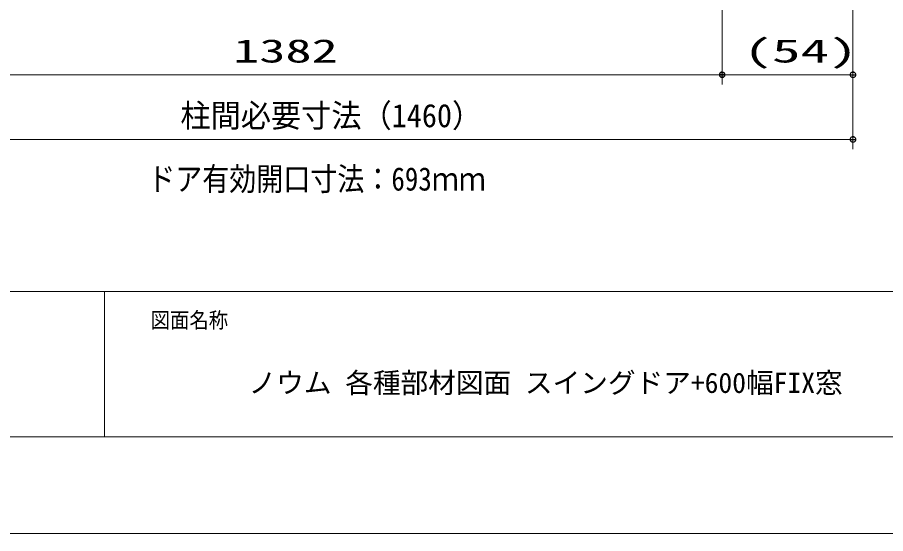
# Model space of a CAD drawing. Units: millimetres on the paper. Extents: x -305 to 305, y -152 to 152.
# Drawn here: x -210 to -120.4, y -148.5 to -95.2 of the extents above; entities that cross this region are included whole.
import ezdxf
from ezdxf.enums import TextEntityAlignment as Align

# ---------------------------------------------------------------- set-up
doc = ezdxf.new("R2010")
doc.units = ezdxf.units.MM
for name, color, linetype, lineweight in [('0-2_0', 7, 'Continuous', 9), ('0-3_S3', 7, 'Continuous', 9), ('0-5_1図面枠', 7, 'Continuous', 9), ('0-6_図面枠', 3, 'Continuous', 9), ('0-7_DEFPOINTS', 7, 'Continuous', 9)]:
    doc.layers.add(name, color=color, linetype=linetype, lineweight=lineweight)
doc.styles.add('ＭＳ ゴシック', font='')
doc.styles.get('ＭＳ ゴシック').set_extended_font_data('MS Gothic')

# ---------------------------------------------------------------- blocks, each defined once
blk = doc.blocks.new('_DOTSMALL')
at = {"layer": '0-2_0'}
for p, q in [((0.0746, 0.1), (-0.0746, 0.1)), ((0.1223, -0.0248), (-0.1223, -0.0248))]:
    blk.add_line(p, q, dxfattribs=at)
for points in [[(0.125, 0), (0.124, 0.0157), (0.1211, 0.0311), (0.1162, 0.046), (0.1095, 0.0602), (0.1011, 0.0735), (0.0911, 0.0856), (0.0797, 0.0963), (0.067, 0.1055), (0.0532, 0.1131), (0.0386, 0.1189), (0.0234, 0.1228), (0.0078, 0.1248), (-0.0078, 0.1248), (-0.0234, 0.1228), (-0.0386, 0.1189), (-0.0532, 0.1131), (-0.067, 0.1055), (-0.0797, 0.0963), (-0.0911, 0.0856), (-0.1011, 0.0735), (-0.1095, 0.0602), (-0.1162, 0.046), (-0.1211, 0.0311), (-0.124, 0.0157), (-0.125, 0), (0, 0)], [(-0.125, 0), (-0.124, -0.0157), (-0.1211, -0.0311), (-0.1162, -0.046), (-0.1095, -0.0602), (-0.1011, -0.0735), (-0.0911, -0.0856), (-0.0797, -0.0963), (-0.067, -0.1055), (-0.0532, -0.1131), (-0.0386, -0.1189), (-0.0234, -0.1228), (-0.0078, -0.1248), (0.0078, -0.1248), (0.0234, -0.1228), (0.0386, -0.1189), (0.0532, -0.1131), (0.067, -0.1055), (0.0797, -0.0963), (0.0911, -0.0856), (0.1011, -0.0735), (0.1095, -0.0602), (0.1162, -0.046), (0.1211, -0.0311), (0.124, -0.0157), (0.125, 0), (0, 0)]]:
    blk.add_lwpolyline(points, close=True, dxfattribs=at)

msp = doc.modelspace()

# ---------------------------------------------------------------- linework, layer by layer
at = {"layer": '0-2_0'}
msp.add_line((-201.017, -123.498), (-201.017, -138.498), dxfattribs=at)
msp.add_line((-201.017, -123.498), (-201.017, -138.498), dxfattribs=at)
at = {"layer": '0-3_S3'}
for p, q in [((-123.788, -78.481), (-123.788, -108.811)), ((-123.788, -78.481), (-123.788, -102.135)), ((-137.288, -81.85), (-137.288, -102.135)), ((-137.288, -101.135), (-228.965, -101.135)), ((-123.788, -101.135), (-137.288, -101.135)), ((-123.788, -107.811), (-234.965, -107.811))]:
    msp.add_line(p, q, dxfattribs=at)
at = {"layer": '0-6_図面枠'}
msp.add_line((-291.017, -123.498), (108.983, -123.498), dxfattribs=at)
msp.add_lwpolyline([(-291.017, -138.498), (108.983, -138.498), (108.983, 138.502), (-291.017, 138.502)], close=True, dxfattribs=at)
at = {"layer": '0-7_DEFPOINTS'}
msp.add_line((118.983, -148.498), (-301.017, -148.498), dxfattribs=at)

# ---------------------------------------------------------------- block references
at = {"layer": '0-3_S3', "xscale": 2.32, "yscale": 2.32}
for p in [(-137.288, -101.135), (-123.788, -101.135), (-123.788, -107.811)]:
    msp.add_blockref('_DOTSMALL', p, dxfattribs=at)
at = {"layer": '0-3_S3', "xscale": 2.32, "yscale": 2.32, "rotation": 180}
msp.add_blockref('_DOTSMALL', (-137.288, -101.135), dxfattribs=at)

# ---------------------------------------------------------------- texts
at = {"layer": '0-3_S3', "style": 'ＭＳ ゴシック'}
for s, width, p in [('1382', 1.65, (-187.751, -100.597)), ('(54)', 1.8, (-135.088, -100.597)), ('柱間必要寸法（1460）', 0.95, (-193.199, -107.273)), ('ドア有効開口寸法：693ｍｍ', 0.85, (-196.519, -113.812))]:
    msp.add_text(s, height=2.405, dxfattribs=dict(at, width=width)).set_placement(p, align=Align.BOTTOM_LEFT)
at = {"layer": '0-5_1図面枠', "style": 'ＭＳ ゴシック', "width": 0.9}
msp.add_text('図面名称', height=1.628, dxfattribs=at).set_placement((-196.268, -127.769), align=Align.BOTTOM_LEFT)
at = {"layer": '0-5_1図面枠', "style": 'ＭＳ ゴシック'}
msp.add_text('ノウム 各種部材図面 スイングドア+600幅FIX窓', height=2.092, dxfattribs=at).set_placement((-186.165, -134.604), align=Align.BOTTOM_LEFT)

doc.saveas('drawing.dxf')
